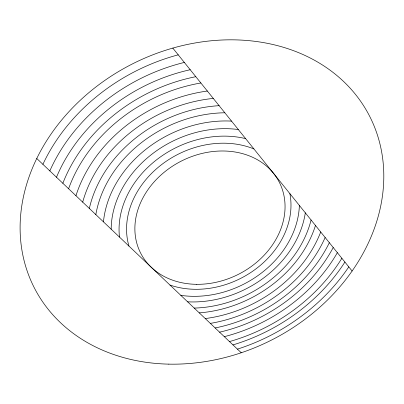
<?xml version="1.0" encoding="UTF-8"?>
<svg xmlns="http://www.w3.org/2000/svg" width="404" height="404" viewBox="0 0 404 404"><rect width="100%" height="100%" fill="white"/><g stroke="black" fill="none" stroke-linecap="round" stroke-linejoin="round"><path stroke-width="0.61" d="M36.764 158.494L241.244 352.758M172.801 48.091L352.111 271.013M299.379 205.454A93.501 76.205 -27.1 0 1 180.841 295.369M119.483 237.082A93.501 76.205 -27.1 0 1 245.612 138.612M311.075 219.998A109.176 89.057 -27.1 0 1 194.218 308.085M103.449 221.847A109.176 89.057 -27.1 0 1 231.527 121.104M320.72 231.987A124.897 101.98 -27.1 0 1 205.257 318.569M89.34 208.439A124.897 101.98 -27.1 0 1 219.119 105.676M329.351 242.718A140.663 114.983 -27.1 0 1 215.145 327.962M75.952 195.723A140.663 114.983 -27.1 0 1 207.343 91.031M337.355 252.667A156.489 128.083 -27.1 0 1 224.316 336.673M62.852 183.28A156.489 128.083 -27.1 0 1 195.809 76.694M344.905 262.055A172.377 141.284 -27.1 0 1 232.977 344.905M49.833 170.912A172.377 141.284 -27.1 0 1 184.33 62.428M305.318 212.842A100.934 82.3 -27.1 0 1 187.638 301.828M289.89 193.657A84.305 68.68 -27.1 0 1 256.449 268.493A84.305 68.68 -27.1 0 1 169.993 285.067M315.484 225.477A116.084 94.733 -27.1 0 1 199.263 312.878M325.149 237.491A132.805 108.499 -27.1 0 1 210.333 323.392M333.219 247.526A148.182 121.2 -27.1 0 1 219.579 332.174M341.86 258.267A165.862 135.86 -27.1 0 1 229.482 341.582M348.793 266.892A180.901 148.384 -27.1 0 1 237.436 349.142M128.942 246.066A86.103 70.15 -27.1 0 1 161.07 165.029A86.103 70.15 -27.1 0 1 253.909 148.93M111.171 229.184A101.242 82.547 -27.1 0 1 238.309 129.532M95.834 214.615A117.503 95.9 -27.1 0 1 224.831 112.782M82.699 202.136A132.638 108.363 -27.1 0 1 213.282 98.419M68.599 188.739A149.52 122.306 -27.1 0 1 200.864 82.982M56.494 177.24A164.241 134.512 -27.1 0 1 190.203 69.73M42.905 164.327A180.846 148.339 -27.1 0 1 178.22 54.833M196.763 284.32A77.861 63.413 -27.1 0 0 280.583 184.936A77.861 63.413 -27.1 0 0 152.55 183.709A77.861 63.413 -27.1 0 0 196.763 284.32M168.811 364.135A188.34 154.601 -27.1 0 0 373.377 124.235A188.34 154.601 -27.1 0 0 63.675 117.63A188.34 154.601 -27.1 0 0 168.811 364.135"/></g></svg>
